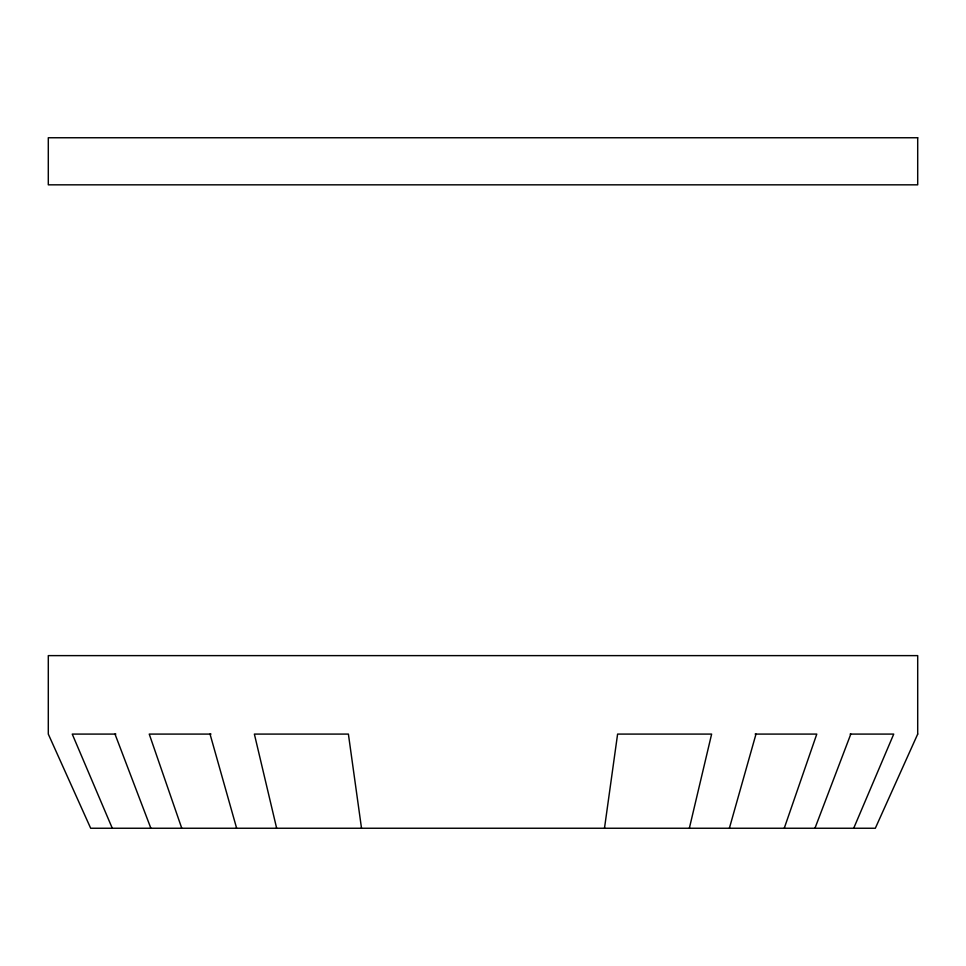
<?xml version="1.0" encoding="UTF-8"?>
<svg xmlns="http://www.w3.org/2000/svg" width="966" height="966" viewBox="0 0 966 966"><rect width="100%" height="100%" fill="white"/><g stroke="black" fill="none" stroke-linecap="round" stroke-linejoin="round"><path stroke-width="1.45" d="M604.487 828.248L617.6 734.088L711.628 734.088L689.35 828.248M729.378 828.248L755.992 734.088M784.247 828.248L816.789 734.088L755.134 734.088M814.954 828.248L850.805 734.088M853.702 828.248L893.731 734.088L850.116 734.088M115.872 734.088L72.245 734.088L112.285 828.248M211.011 734.088L149.235 734.088L181.765 828.248M115.002 734.088L150.865 828.248M210.033 734.088L236.634 828.248M276.65 828.248L254.372 734.088L348.4 734.088L361.513 828.248M917.7 734.088L875.329 828.248L90.671 828.248L48.3 734.088L48.3 655.624L917.7 655.624L917.7 734.088M917.7 137.752L48.3 137.752L48.3 184.832L917.7 184.832L917.7 137.752"/></g></svg>
